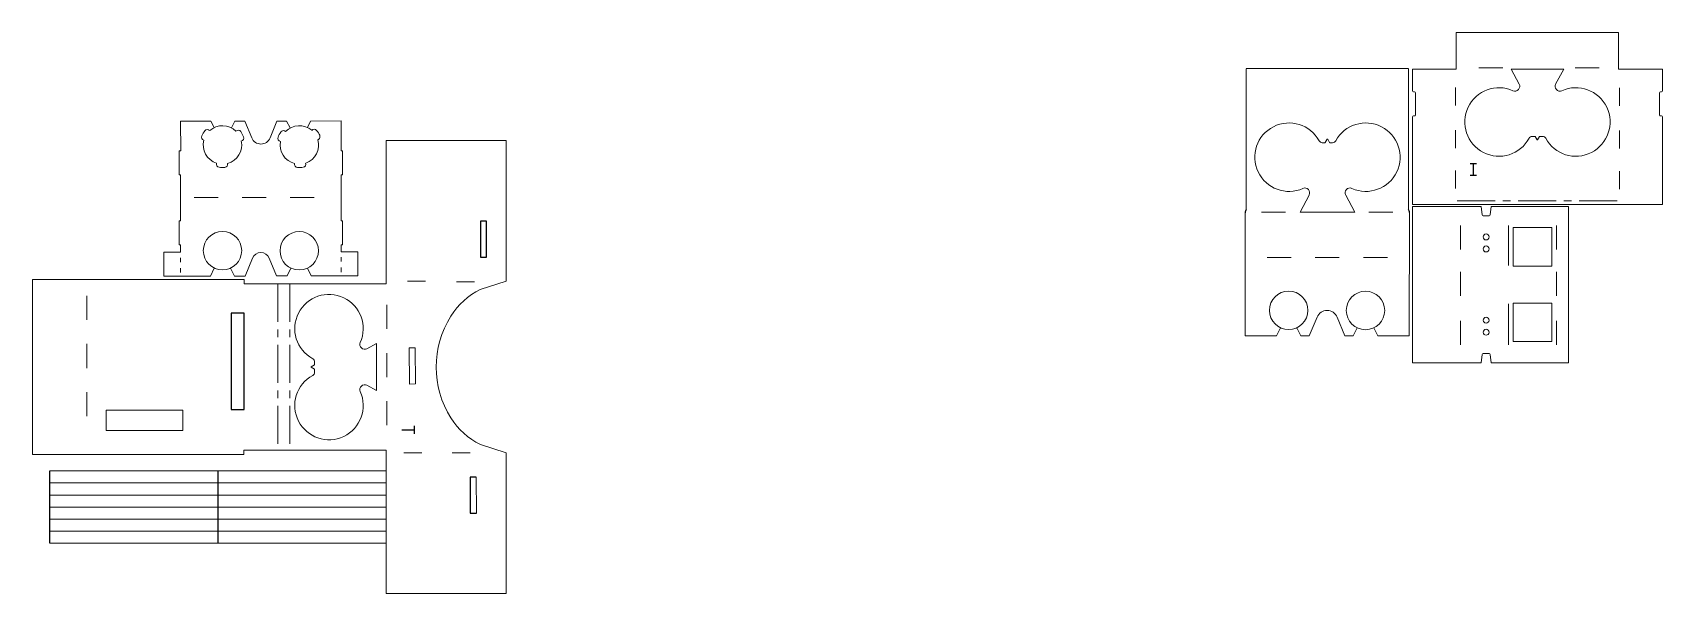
# Model space of a CAD drawing. Header units: millimetres. Extents: x -142 to 1215, y -387 to 79.
import ezdxf

# ---------------------------------------------------------------- set-up
doc = ezdxf.new("R2010")
doc.units = ezdxf.units.MM
doc.linetypes.add('CENTER', pattern=[10.16, 6.35, -1.27, 1.27, -1.27])

msp = doc.modelspace()

# ---------------------------------------------------------------- linework, layer by layer
at = {"color": 7, "lineweight": 5}
for p, q in [((1043.6, 48.9), (1043.6, 79.3)), ((1178.8, 79.3), (1178.8, 48.9)), ((1007.1, 30.7), (1007.1, 48.9)), ((1007.1, 48.9), (1043.6, 48.9)), ((1178.8, 48.9), (1215.3, 48.9)), ((1215.3, 48.9), (1215.3, 30.7)), ((1008.8, 29.9), (1007.9, 29.9)), ((1009.6, 10.7), (1009.6, 29.1)), ((1212.8, 29.1), (1212.8, 10.7)), ((1214.5, 29.9), (1213.6, 29.9)), ((34.4, 5.7), (40.2, -8.4)), ((55.5, -8.4), (61.3, 5.7)), ((1007.9, 9.9), (1008.8, 9.9)), ((1213.6, 9.9), (1214.5, 9.9)), ((252.2, -127.7), (252.2, -10.6)), ((-19, -39.2), (-19, -77.3)), ((114.7, -77.3), (114.7, -39.2)), ((34.7, -123.5), (40.9, -108.4)), ((54.8, -108.4), (60.9, -123.1)), ((927.7, -157.5), (921.2, -173.1)), ((950.8, -173.1), (944.3, -157.5)), ((252.2, -270.4), (252.2, -387.5))]:
    msp.add_line(p, q, dxfattribs=at)
at = {"lineweight": 5}
for p, q in [((1178.8, 79.3), (1043.6, 79.3)), ((868.7, 49.3), (1003.9, 49.3)), ((868.7, 49.2), (868.7, -68)), ((1003.9, 49.2), (1003.9, -68)), ((6.2, 5.7), (-19, 5.7)), ((-19, 5.7), (-18.9, -19.2)), ((8.9, 0.2), (6.2, 5.7)), ((23.3, 0), (26.2, 5.7)), ((26.3, 5.7), (34.4, 5.7)), ((61.3, 5.7), (69.1, 5.7)), ((69.1, 5.7), (72.3, -0.1)), ((89.1, 5.7), (86.6, 0.3)), ((89.1, 5.7), (114.7, 5.8)), ((114.7, 5.8), (114.7, -19.2)), ((1007.1, 9.1), (1007.1, -63.7)), ((1215.3, 9.1), (1215.3, -63.7)), ((252.2, -10.6), (152.2, -10.6)), ((152.2, -129.7), (152.2, -10.6)), ((-18.9, -19.2), (-20.2, -19.2)), ((-20.2, -39.2), (-20.2, -19.2)), ((114.7, -19.2), (115.9, -19.2)), ((115.9, -19.2), (115.9, -39.2)), ((-19, -39.2), (-20.2, -39.2)), ((114.7, -39.2), (115.9, -39.2)), ((1007.1, -63.7), (1215.3, -63.7)), ((1007.1, -195.5), (1007.1, -65.5)), ((1064.3, -65.5), (1007.1, -65.5)), ((1064.3, -65.5), (1065.1, -72.3)), ((1071.9, -72.3), (1072.7, -65.5)), ((1137.1, -65.5), (1072.7, -65.5)), ((1137.1, -65.5), (1137.1, -195.5)), ((-19, -77.3), (-20.2, -77.3)), ((-20.2, -77.3), (-20.2, -97.3)), ((114.7, -77.3), (115.9, -77.3)), ((115.9, -77.3), (115.9, -97.3)), ((867.7, -173.1), (867.7, -70.6)), ((1004.4, -173.1), (1004.6, -70.6)), ((1066.1, -73.2), (1070.9, -73.2)), ((-33, -123.5), (-33, -103.5)), ((-33, -103.5), (-19, -103.5)), ((-19, -97.3), (-20.2, -97.3)), ((-19, -97.3), (-19, -103.5)), ((114.7, -97.3), (115.9, -97.3)), ((114.7, -97.3), (114.7, -103.1)), ((128.7, -103.1), (114.7, -103.1)), ((128.7, -123.1), (128.7, -103.1)), ((5.9, -123.5), (9.1, -116.7)), ((25.9, -123.5), (22.7, -116.7)), ((69.8, -123.1), (72.9, -116.7)), ((89.8, -123.1), (86.8, -116.7)), ((-142.3, -126.2), (34, -126.2)), ((-142.3, -271.9), (-142.3, -126.2)), ((5.9, -123.5), (-33, -123.5)), ((25.9, -123.5), (34.7, -123.5)), ((34, -129.7), (34, -126.2)), ((152.2, -129.7), (34, -129.7)), ((60.9, -123.1), (69.8, -123.1)), ((128.7, -123.1), (89.8, -123.1)), ((893.8, -173.1), (867.7, -173.1)), ((893.8, -173.1), (897.1, -166.4)), ((914.2, -173.1), (910.9, -166.4)), ((921.2, -173.1), (914.2, -173.1)), ((957.8, -173.1), (950.8, -173.1)), ((951.5, -173.1), (951.5, -173.1)), ((957.8, -173.1), (961, -166.4)), ((978.2, -173.1), (974.9, -166.4)), ((978.2, -173.1), (1004.4, -173.1)), ((1064.3, -195.5), (1065.1, -188.6)), ((1066.1, -187.7), (1070.9, -187.7)), ((1071.9, -188.6), (1072.7, -195.5)), ((1064.3, -195.5), (1007.1, -195.5)), ((1137.1, -195.5), (1072.7, -195.5)), ((33.6, -268.4), (152.2, -268.4)), ((33.6, -268.4), (33.6, -271.9)), ((152.2, -387.5), (152.2, -268.4)), ((-142.3, -271.9), (33.6, -271.9)), ((152.2, -285.6), (-127.8, -285.6)), ((152.2, -295.6), (-127.8, -295.6)), ((152.2, -305.6), (-127.8, -305.6)), ((152.2, -315.6), (-127.8, -315.6)), ((152.2, -325.6), (-127.8, -325.6)), ((152.2, -335.6), (-127.8, -335.6)), ((-127.8, -345.6), (152.2, -345.6)), ((152.2, -387.5), (252.2, -387.5))]:
    msp.add_line(p, q, dxfattribs=at)
at = {"color": 5, "lineweight": 5}
for p, q in [((1062.4, 50.1), (1082.4, 50.1)), ((1096, 36.4), (1089.4, 48.9)), ((1089.4, 48.9), (1133.1, 48.9)), ((1133.1, 48.9), (1126.4, 36.4)), ((1142.6, 50.1), (1162.6, 50.1)), ((1043.1, 33.7), (1043.1, 18.7)), ((1179.6, 33.3), (1179.6, 18.3)), ((934.3, -12.4), (932, -12.4)), ((936, -9.5), (934.5, -12.2)), ((938, -12.2), (936.5, -9.5)), ((940.6, -12.4), (938.3, -12.4)), ((1043.1, -1.9), (1043.1, -16.9)), ((1109.2, -7.1), (1106.9, -7.1)), ((1111, -10), (1109.4, -7.2)), ((1113, -7.2), (1111.4, -10)), ((1115.5, -7.1), (1113.2, -7.1)), ((1179.6, -2.3), (1179.6, -17.3)), ((1043.1, -35.4), (1043.1, -50.4)), ((1179.6, -36.1), (1179.6, -51.1)), ((12.2, -58), (-7.8, -58)), ((52.3, -58), (32.3, -58)), ((92.3, -58), (72.3, -58)), ((921.1, -55.9), (913.5, -70.1)), ((959, -70.1), (951.5, -55.9)), ((881.3, -70.2), (901.3, -70.2)), ((913.5, -70.2), (959.1, -70.2)), ((970.9, -70.2), (990.9, -70.2)), ((1047.1, -81.3), (1047.1, -101.3)), ((1087.1, -81.3), (1087.1, -114.5)), ((1127.1, -81.3), (1127.1, -101.3)), ((1091.1, -83), (1123.1, -83)), ((1091.1, -115), (1091.1, -83)), ((1123.1, -83), (1123.1, -115)), ((-19, -111.8), (-19, -108.1)), ((114.7, -111.3), (114.7, -107.6)), ((906.1, -107.9), (886.1, -107.9)), ((946.2, -107.9), (926.2, -107.9)), ((986.3, -107.9), (966.3, -107.9)), ((-19, -120.4), (-19, -116.7)), ((114.7, -120), (114.7, -116.3)), ((1047.1, -119.8), (1047.1, -139.8)), ((1123.1, -115), (1091.1, -115)), ((1127.1, -119.8), (1127.1, -139.8)), ((170, -127.7), (185, -127.7)), ((210.8, -128.1), (225.8, -128.1)), ((-97, -139.8), (-97, -159.8)), ((152.8, -167.4), (152.8, -147.4)), ((1087.1, -146.4), (1087.1, -180.5)), ((1123.1, -145.9), (1091.1, -145.9)), ((1091.1, -145.9), (1091.1, -177.9)), ((1123.1, -177.9), (1123.1, -145.9)), ((1047.1, -160.5), (1047.1, -180.5)), ((1127.1, -160.5), (1127.1, -180.5)), ((-97, -179.9), (-97, -199.9)), ((144.2, -179.6), (136.2, -183.9)), ((144.2, -218.5), (144.2, -179.6)), ((152.8, -207.5), (152.8, -187.5)), ((171.5, -183.2), (171.7, -213.2)), ((171.5, -183.2), (176.5, -183.2)), ((176.5, -183.2), (176.7, -213.1)), ((1091.1, -177.9), (1123.1, -177.9)), ((92.5, -197.3), (89.8, -198.8)), ((89.8, -199.3), (92.5, -200.8)), ((92.6, -194.8), (92.6, -197.1)), ((92.6, -201.1), (92.6, -203.4)), ((136.2, -214.3), (144.2, -218.5)), ((171.7, -213.2), (176.7, -213.1)), ((-97, -220), (-97, -240)), ((152.8, -247.6), (152.8, -227.6)), ((-81, -234.9), (-17, -234.9)), ((-81, -251.9), (-81, -234.9)), ((-17, -252), (-17, -235)), ((-17, -252), (-81, -251.9)), ((167, -270.4), (182, -270.4)), ((207.3, -270.4), (222.3, -270.4)), ((227.2, -290.7), (227.4, -320.7))]:
    msp.add_line(p, q, dxfattribs=at)
at = {"color": 3}
for p, q in [((1055.1, -29.8), (1060.5, -29.8)), ((1055.1, -39.3), (1060.5, -39.3)), ((1057.8, -29.8), (1057.8, -39.3)), ((165.4, -251.4), (175.8, -251.4)), ((175.9, -254.6), (175.9, -248.1))]:
    msp.add_line(p, q, dxfattribs=at)
at = {"color": 3, "linetype": 'CENTER', "lineweight": 5, "ltscale": 5}
for p, q in [((1044.4, -60.7), (1180.6, -60.7)), ((62, -129.7), (62, -268.4)), ((72, -129.7), (72, -268.4))]:
    msp.add_line(p, q, dxfattribs=at)
at = {"color": 5}
for p, q in [((235.9, -77.7), (230.9, -77.7)), ((230.9, -77.7), (230.9, -107.7)), ((235.9, -107.7), (235.9, -77.7)), ((230.9, -107.7), (235.9, -107.7)), ((23, -154.3), (23, -234.4)), ((34, -154.3), (23, -154.3)), ((34, -234.4), (34, -154.3)), ((23, -234.4), (34, -234.4)), ((227.2, -290.7), (222.2, -290.7)), ((222.2, -290.7), (222.2, -320.7)), ((222.2, -320.7), (227.4, -320.7))]:
    msp.add_line(p, q, dxfattribs=at)
for p, q in [((-127.8, -345.6), (-127.8, -285.6)), ((12.2, -345.6), (12.2, -285.6))]:
    msp.add_line(p, q)
at = {"color": 7, "lineweight": 5}
for points in [[(230.6, -134.6), (252.2, -127.7)], [(230.7, -263.6), (252.2, -270.4)]]:
    msp.add_lwpolyline(points, dxfattribs=at)
at = {"color": 5, "lineweight": 5}
for centre, radius in [((15.9, -102.2), 16), ((79.8, -102.3), 16), ((1068.5, -90.8), 2.5), ((1068.5, -100.8), 2.5), ((904, -151.9), 16), ((968, -152), 16), ((1068.5, -160.1), 2.5), ((1068.5, -170.1), 2.5)]:
    msp.add_circle(centre, radius, dxfattribs=at)
at = {"color": 7, "lineweight": 5}
for centre, radius, start, end in [((1007.9, 30.7), 0.794, 180, 270), ((1008.8, 29.1), 0.794, 0, 90), ((1213.6, 29.1), 0.794, 90, 180), ((1214.5, 30.7), 0.794, 270, 0), ((1007.9, 9.1), 0.794, 90, 180), ((1008.8, 10.7), 0.794, 270, 0), ((1213.6, 10.7), 0.794, 180, 270), ((1214.5, 9.1), 0.794, 0, 90), ((47.9, -5.2), 8.26, 202.5, 337.5), ((47.9, -111.3), 7.51, 22.5, 157.5), ((257, -188.5), 60, 116.1029, 148), ((273.9, -199.1), 80, 148, 212), ((936, -161), 9.01, 22.5, 157.5), ((257.1, -209.7), 60, 212, 243.8971)]:
    msp.add_arc(centre, radius, start, end, dxfattribs=at)
at = {"color": 5, "lineweight": 5}
for centre, radius, start, end in [((1079.2, 4.9), 28.5, 65.8952, 331.5631), ((1092.5, 34.6), 4, 245.8952, 28), ((1143.2, 4.9), 28.5, 208.4369, 114.1048), ((1129.9, 34.6), 4, 152, 294.1048), ((15.9, -14.2), 16, 45.4048, 131.8629), ((79.9, -14.2), 16, 49.4049, 135.863), ((904.3, -24.4), 28.5, 28.4369, 294.1048), ((968.3, -24.4), 28.5, 245.8952, 151.5631), ((1, -7.6), 2.61, 156.1339, 255.4048), ((15.9, -14.2), 18.8, 141.1339, 156.1339), ((15.9, -14.2), 16, 165.4048, 251.8629), ((3.2, -4), 2.61, 41.8629, 141.1339), ((15.9, -14.2), 16, 285.4048, 11.8629), ((29, -4.6), 2.61, 36.1339, 135.4048), ((15.9, -14.2), 18.8, 21.1339, 36.1339), ((31, -8.4), 2.61, 281.8629, 21.1339), ((64.6, -8.7), 2.61, 160.1339, 259.4049), ((79.9, -14.2), 18.8, 145.1339, 160.1339), ((79.9, -14.2), 16, 169.4049, 255.863), ((66.6, -4.9), 2.61, 45.863, 145.1339), ((79.9, -14.2), 16, 289.4049, 15.863), ((92.3, -3.8), 2.61, 40.1339, 139.4049), ((79.9, -14.2), 18.8, 25.1339, 40.1339), ((94.5, -7.3), 2.61, 285.863, 25.1339), ((932, -9.4), 3, 208.4369, 270), ((934.3, -12.1), 0.25, 270, 330), ((936.3, -9.6), 0.25, 30, 150), ((938.3, -12.1), 0.25, 210, 270), ((940.6, -9.4), 3, 270, 331.5631), ((1106.9, -10.1), 3, 90, 151.5631), ((1109.2, -7.4), 0.25, 30, 90), ((1111.2, -9.8), 0.25, 210, 330), ((1113.2, -7.4), 0.25, 90, 150), ((1115.5, -10.1), 3, 28.4369, 90), ((13.4, -30.2), 2.61, 161.8629, 261.1339), ((15.9, -14.2), 18.8, 261.1339, 276.1339), ((17.6, -30.3), 2.61, 276.1339, 15.4048), ((78.5, -30.4), 2.61, 165.863, 265.1339), ((79.9, -14.2), 18.8, 265.1339, 280.1339), ((82.7, -30.2), 2.61, 280.1339, 19.4049), ((917.5, -54), 4, 332, 114.1048), ((955, -54), 4, 65.8952, 208), ((104.6, -167.1), 28.5, 335.8952, 241.5631), ((134.3, -180.3), 4, 155.8952, 298), ((89.9, -199.1), 0.25, 120, 240), ((89.6, -194.8), 3, 0, 61.5631), ((89.6, -203.4), 3, 298.4369, 0), ((92.4, -197.1), 0.25, 300, 0), ((92.4, -201.1), 0.25, 0, 60), ((104.6, -231.1), 28.5, 118.4369, 24.1048), ((134.3, -217.8), 4, 62, 204.1048)]:
    msp.add_arc(centre, radius, start, end, dxfattribs=at)
for centre, radius, start, end in [((871.5, -70.6), 3.81, 137.5418, 180.0016), ((999.8, -70.5), 4.78, 359.8976, 32.5392)]:
    msp.add_arc(centre, radius, start, end)
at = {"lineweight": 5}
for centre, start, end in [((1066.1, -72.2), 186.7488, 270), ((1070.9, -72.2), 270, 353.2512), ((1066.1, -188.7), 90, 173.2512), ((1070.9, -188.7), 6.7488, 90)]:
    msp.add_arc(centre, 1, start, end, dxfattribs=at)

doc.saveas('drawing.dxf')
